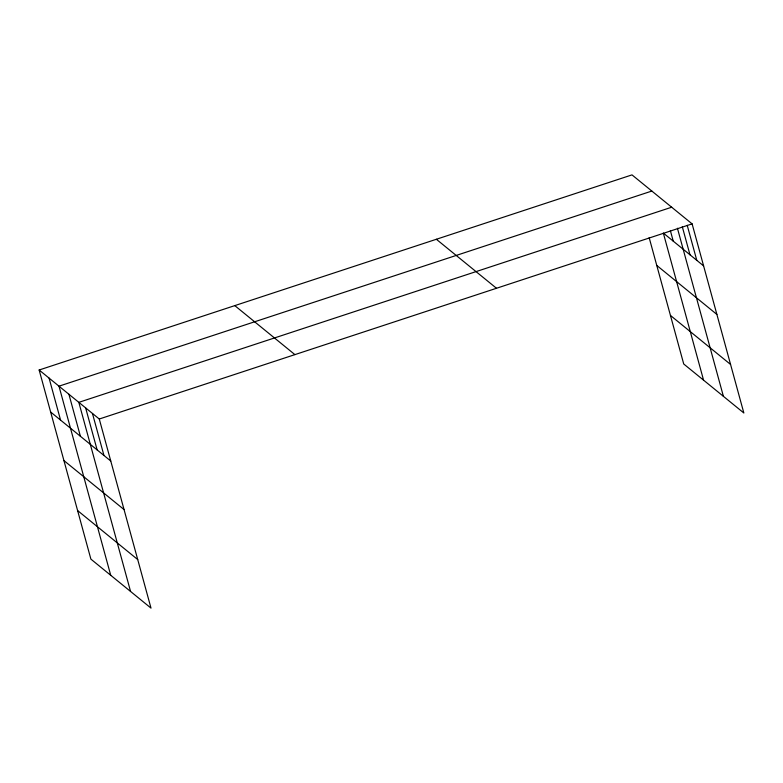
<?xml version="1.0" encoding="UTF-8"?>
<svg xmlns="http://www.w3.org/2000/svg" width="783" height="783" viewBox="0 0 783 783"><rect width="100%" height="100%" fill="white"/><g stroke="black" fill="none" stroke-linecap="round" stroke-linejoin="round"><path stroke-width="1.17" d="M39.15 370.007L99.275 419.013L151.002 608.117L90.887 559.121L39.15 370.007L631.998 174.883L692.113 223.879L743.85 412.993L683.725 363.987L649.176 237.699M651.838 191.052L58.989 386.176L110.726 575.29M671.677 207.221L78.829 402.354L130.565 591.459M99.275 419.013L692.113 223.879M703.614 265.897L663.328 233.06L703.565 380.156M656.771 265.437L716.885 314.433M670.454 315.451L730.568 364.447M436.356 239.275L496.481 288.271M234.792 305.615L294.907 354.621M50.641 412.024L110.765 461.021M63.922 460.561L124.047 509.567M77.605 510.575L137.73 559.571M687.22 225.328L696.792 260.338M682.316 226.776L689.98 254.788M677.422 228.225L723.404 396.325M670.375 230.642L673.243 241.154M92.453 413.453L103.953 455.471M85.641 407.904L97.141 449.912M68.914 394.26L80.404 436.278M49.075 378.091L60.565 420.109"/></g></svg>
